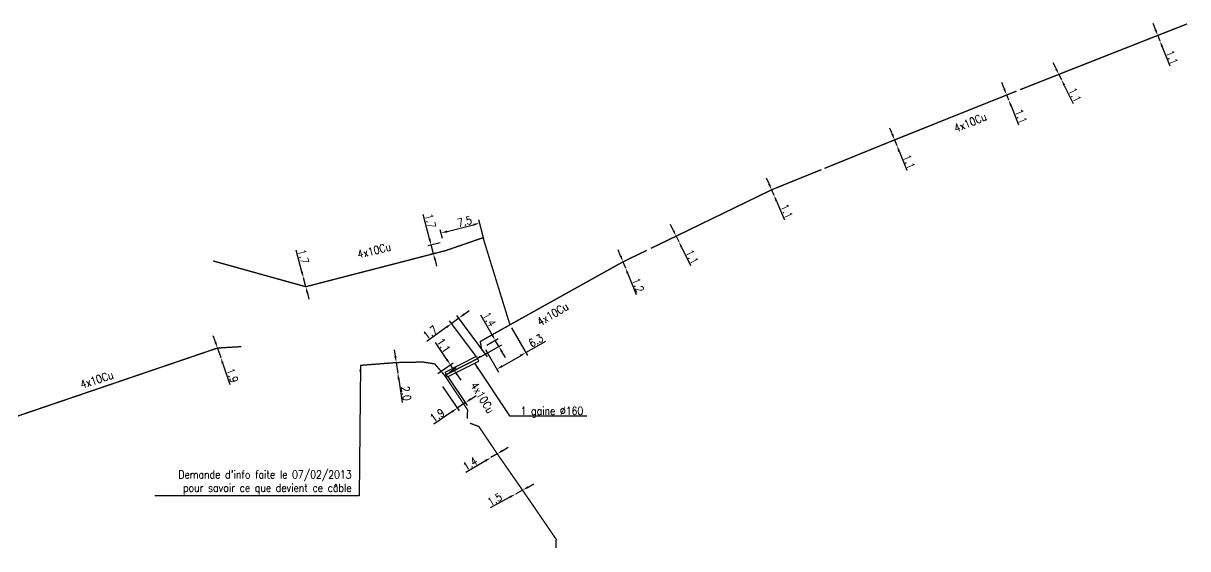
# Model space of a CAD drawing. Header units: millimetres. Extents: x 80999 to 81981, y 144000 to 144990.
# Drawn here: x 81305.6 to 81523.8, y 144259.2 to 144357.8 of the extents above; entities that cross this region are included whole.
import ezdxf
from ezdxf.enums import TextEntityAlignment as Align

# ---------------------------------------------------------------- set-up
doc = ezdxf.new("R2010")
doc.units = ezdxf.units.MM
doc.header["$PDMODE"] = 34
doc.linetypes.add('E_ST_Cu', pattern=[2000, 1000, 1000])
doc.layers.get('DEFPOINTS').update_dxf_attribs({"linetype": 'CONTINUOUS'})
doc.layers.add('E_100', color=3, linetype='CONTINUOUS')
doc.layers.add('E_400', color=7, linetype='CONTINUOUS')
doc.styles.get("Standard").update_dxf_attribs({"font": 'romans.shx', "width": 0.85})
doc.dimstyles.get("Standard").update_dxf_attribs({"dimtxt": 1.5, "dimasz": 1.2, "dimexe": 0.625, "dimexo": 0.625, "dimgap": 0.25, "dimtad": 1, "dimdec": 1, "dimzin": 0, "dimdsep": 46, "dimtxsty": 'Standard', "dimcen": -0.5, "dimadec": 0, "dimazin": 0, "dimtfac": 1, "dimtdec": 1, "dimtmove": 0, "dimatfit": 3, "dimfxl": 0, "dimtolj": 1, "dimtzin": 0, "dimarcsym": 0})

# ---------------------------------------------------------------- blocks, each defined once
blk = doc.blocks.new('*D8')
at = {"layer": 'DEFPOINTS', "color": 0, "linetype": 'Continuous', "transparency": 16777216}
for p in [(81341.98, 144296.86), (81342.59, 144295.07), (81342.59, 144295.07)]:
    blk.add_point(p, dxfattribs=at)
at = {"layer": 'E_100', "color": 0, "linetype": 'Continuous', "lineweight": -2, "transparency": 16777216}
for p, q in [((81341.59, 144298), (81341.2, 144299.14)), ((81341.98, 144296.86), (81342.59, 144295.07)), ((81342.98, 144293.93), (81344.32, 144290.02))]:
    blk.add_line(p, q, dxfattribs=at)
at = {"layer": 'E_100', "color": 0, "linetype": 'Continuous', "transparency": 16777216}
for points in [[(81341.78, 144298.06), (81341.4, 144297.94), (81341.98, 144296.86)], [(81343.17, 144294), (81342.79, 144293.87), (81342.59, 144295.07)]]:
    blk.add_solid(points, dxfattribs=at)
at = {"layer": 'E_100', "color": 0, "linetype": 'Continuous', "transparency": 16777216, "insert": (81344.79, 144291.73), "char_height": 1.5, "attachment_point": 5, "rotation": 288.8772}
blk.add_mtext('\\A1;1.9', dxfattribs=at)
blk = doc.blocks.new('*D25')
at = {"layer": 'DEFPOINTS', "color": 0, "linetype": 'Continuous', "transparency": 16777216}
for p in [(81358.1, 144310), (81358.1, 144310), (81358.53, 144308.36)]:
    blk.add_point(p, dxfattribs=at)
at = {"layer": 'E_100', "color": 0, "linetype": 'Continuous', "lineweight": -2, "transparency": 16777216}
for p, q in [((81357.8, 144311.16), (81356.76, 144315.22)), ((81358.53, 144308.36), (81358.1, 144310)), ((81358.83, 144307.19), (81359.13, 144306.03))]:
    blk.add_line(p, q, dxfattribs=at)
at = {"layer": 'E_100', "color": 0, "linetype": 'Continuous', "transparency": 16777216}
for points in [[(81358, 144311.21), (81357.61, 144311.11), (81358.1, 144310)], [(81359.02, 144307.24), (81358.64, 144307.14), (81358.53, 144308.36)]]:
    blk.add_solid(points, dxfattribs=at)
at = {"layer": 'E_100', "color": 0, "linetype": 'Continuous', "transparency": 16777216, "insert": (81358.1, 144314.02), "char_height": 1.5, "attachment_point": 5, "rotation": 284.4949}
blk.add_mtext('\\A1;1.7', dxfattribs=at)
blk = doc.blocks.new('*D26')
at = {"layer": 'DEFPOINTS', "color": 0, "linetype": 'Continuous', "transparency": 16777216}
for p in [(81382.03, 144316.19), (81384.32, 144316.78), (81384.74, 144315.13)]:
    blk.add_point(p, dxfattribs=at)
at = {"layer": 'E_100', "color": 0, "linetype": 'Continuous', "lineweight": -2, "transparency": 16777216}
for p, q in [((81381.73, 144317.35), (81380.56, 144321.89)), ((81383.71, 144316.62), (81381.43, 144316.03)), ((81382.46, 144314.54), (81382.03, 144316.19)), ((81384.14, 144314.98), (81381.85, 144314.39)), ((81382.76, 144313.38), (81383.06, 144312.22))]:
    blk.add_line(p, q, dxfattribs=at)
at = {"layer": 'E_100', "color": 0, "linetype": 'Continuous', "transparency": 16777216}
for points in [[(81381.93, 144317.4), (81381.54, 144317.3), (81382.03, 144316.19)], [(81382.95, 144313.43), (81382.57, 144313.33), (81382.46, 144314.54)]]:
    blk.add_solid(points, dxfattribs=at)
at = {"layer": 'E_100', "color": 0, "linetype": 'Continuous', "transparency": 16777216, "insert": (81381.9, 144320.69), "char_height": 1.5, "attachment_point": 5, "rotation": 284.4949}
blk.add_mtext('\\A1;1.7', dxfattribs=at)
blk = doc.blocks.new('*D27')
at = {"layer": 'DEFPOINTS', "color": 0, "linetype": 'Continuous', "transparency": 16777216}
for p in [(81375.5, 144294.14), (81375.79, 144292.16), (81375.79, 144292.16)]:
    blk.add_point(p, dxfattribs=at)
at = {"layer": 'E_100', "color": 0, "linetype": 'Continuous', "lineweight": -2, "transparency": 16777216}
for p, q in [((81375.33, 144295.32), (81375.16, 144296.51)), ((81375.5, 144294.14), (81375.79, 144292.16)), ((81375.96, 144290.97), (81376.58, 144286.64))]:
    blk.add_line(p, q, dxfattribs=at)
at = {"layer": 'E_100', "color": 0, "linetype": 'Continuous', "transparency": 16777216}
for points in [[(81375.53, 144295.35), (81375.13, 144295.3), (81375.5, 144294.14)], [(81376.16, 144291), (81375.76, 144290.94), (81375.79, 144292.16)]]:
    blk.add_solid(points, dxfattribs=at)
at = {"layer": 'E_100', "color": 0, "linetype": 'Continuous', "transparency": 16777216, "insert": (81377.35, 144288.35), "char_height": 1.5, "attachment_point": 5, "rotation": 278.2061}
blk.add_mtext('\\A1;2.0', dxfattribs=at)
blk = doc.blocks.new('*D28')
at = {"layer": 'DEFPOINTS', "color": 0, "linetype": 'Continuous', "transparency": 16777216}
for p in [(81417.99, 144313.03), (81418.44, 144311.91), (81418.44, 144311.91)]:
    blk.add_point(p, dxfattribs=at)
at = {"layer": 'E_100', "color": 0, "linetype": 'Continuous', "lineweight": -2, "transparency": 16777216}
for p, q in [((81417.55, 144314.14), (81417.11, 144315.26)), ((81417.99, 144313.03), (81418.44, 144311.91)), ((81418.88, 144310.8), (81420.43, 144306.9))]:
    blk.add_line(p, q, dxfattribs=at)
at = {"layer": 'E_100', "color": 0, "linetype": 'Continuous', "transparency": 16777216}
for points in [[(81417.74, 144314.21), (81417.36, 144314.07), (81417.99, 144313.03)], [(81419.07, 144310.87), (81418.7, 144310.72), (81418.44, 144311.91)]]:
    blk.add_solid(points, dxfattribs=at)
at = {"layer": 'E_100', "color": 0, "linetype": 'Continuous', "transparency": 16777216, "insert": (81420.81, 144308.66), "char_height": 1.5, "attachment_point": 5, "rotation": 291.6999}
blk.add_mtext('\\A1;1.2', dxfattribs=at)
blk = doc.blocks.new('*D29')
at = {"layer": 'DEFPOINTS', "color": 0, "linetype": 'Continuous', "transparency": 16777216}
for p in [(81427.95, 144317.86), (81428.43, 144316.86), (81428.43, 144316.86)]:
    blk.add_point(p, dxfattribs=at)
at = {"layer": 'E_100', "color": 0, "linetype": 'Continuous', "lineweight": -2, "transparency": 16777216}
for p, q in [((81427.42, 144318.94), (81426.9, 144320.02)), ((81427.95, 144317.86), (81428.43, 144316.86)), ((81428.95, 144315.78), (81430.62, 144312.34))]:
    blk.add_line(p, q, dxfattribs=at)
at = {"layer": 'E_100', "color": 0, "linetype": 'Continuous', "transparency": 16777216}
for points in [[(81427.6, 144319.02), (81427.24, 144318.85), (81427.95, 144317.86)], [(81429.13, 144315.87), (81428.77, 144315.7), (81428.43, 144316.86)]]:
    blk.add_solid(points, dxfattribs=at)
at = {"layer": 'E_100', "color": 0, "linetype": 'Continuous', "transparency": 16777216, "insert": (81430.94, 144313.96), "char_height": 1.5, "attachment_point": 5, "rotation": 295.8223}
blk.add_mtext('\\A1;1.1', dxfattribs=at)
blk = doc.blocks.new('*D30')
at = {"layer": 'DEFPOINTS', "color": 0, "linetype": 'Continuous', "transparency": 16777216}
for p in [(81445.84, 144326.53), (81446.28, 144325.52), (81446.28, 144325.52)]:
    blk.add_point(p, dxfattribs=at)
at = {"layer": 'E_100', "color": 0, "linetype": 'Continuous', "lineweight": -2, "transparency": 16777216}
for p, q in [((81445.37, 144327.63), (81444.89, 144328.73)), ((81445.84, 144326.53), (81446.28, 144325.52)), ((81446.76, 144324.42), (81448.28, 144320.91))]:
    blk.add_line(p, q, dxfattribs=at)
at = {"layer": 'E_100', "color": 0, "linetype": 'Continuous', "transparency": 16777216}
for points in [[(81445.55, 144327.71), (81445.18, 144327.55), (81445.84, 144326.53)], [(81446.94, 144324.5), (81446.57, 144324.34), (81446.28, 144325.52)]]:
    blk.add_solid(points, dxfattribs=at)
at = {"layer": 'E_100', "color": 0, "linetype": 'Continuous', "transparency": 16777216, "insert": (81448.67, 144322.51), "char_height": 1.5, "attachment_point": 5, "rotation": 293.4078}
blk.add_mtext('\\A1;1.1', dxfattribs=at)
blk = doc.blocks.new('*D31')
at = {"layer": 'DEFPOINTS', "color": 0, "linetype": 'Continuous', "transparency": 16777216}
for p in [(81468.89, 144335.89), (81469.3, 144334.87), (81469.3, 144334.87)]:
    blk.add_point(p, dxfattribs=at)
at = {"layer": 'E_100', "color": 0, "linetype": 'Continuous', "lineweight": -2, "transparency": 16777216}
for p, q in [((81468.45, 144337), (81468, 144338.12)), ((81468.89, 144335.89), (81469.3, 144334.87)), ((81469.75, 144333.75), (81471.17, 144330.2))]:
    blk.add_line(p, q, dxfattribs=at)
at = {"layer": 'E_100', "color": 0, "linetype": 'Continuous', "transparency": 16777216}
for points in [[(81468.63, 144337.08), (81468.26, 144336.93), (81468.89, 144335.89)], [(81469.94, 144333.83), (81469.56, 144333.68), (81469.3, 144334.87)]]:
    blk.add_solid(points, dxfattribs=at)
at = {"layer": 'E_100', "color": 0, "linetype": 'Continuous', "transparency": 16777216, "insert": (81471.61, 144331.79), "char_height": 1.5, "attachment_point": 5, "rotation": 291.8335}
blk.add_mtext('\\A1;1.1', dxfattribs=at)
blk = doc.blocks.new('*D32')
at = {"layer": 'DEFPOINTS', "color": 0, "linetype": 'Continuous', "transparency": 16777216}
for p in [(81489.87, 144344.4), (81490.27, 144343.38), (81490.27, 144343.38)]:
    blk.add_point(p, dxfattribs=at)
at = {"layer": 'E_100', "color": 0, "linetype": 'Continuous', "lineweight": -2, "transparency": 16777216}
for p, q in [((81489.42, 144345.52), (81488.97, 144346.63)), ((81489.87, 144344.4), (81490.27, 144343.38)), ((81490.72, 144342.27), (81492.14, 144338.72))]:
    blk.add_line(p, q, dxfattribs=at)
at = {"layer": 'E_100', "color": 0, "linetype": 'Continuous', "transparency": 16777216}
for points in [[(81489.61, 144345.59), (81489.23, 144345.44), (81489.87, 144344.4)], [(81490.91, 144342.34), (81490.54, 144342.19), (81490.27, 144343.38)]]:
    blk.add_solid(points, dxfattribs=at)
at = {"layer": 'E_100', "color": 0, "linetype": 'Continuous', "transparency": 16777216, "insert": (81492.58, 144340.31), "char_height": 1.5, "attachment_point": 5, "rotation": 291.8335}
blk.add_mtext('\\A1;1.1', dxfattribs=at)
blk = doc.blocks.new('*D33')
at = {"layer": 'DEFPOINTS', "color": 0, "linetype": 'Continuous', "transparency": 16777216}
for p in [(81499.68, 144348.18), (81500.17, 144347.2), (81500.17, 144347.2)]:
    blk.add_point(p, dxfattribs=at)
at = {"layer": 'E_100', "color": 0, "linetype": 'Continuous', "lineweight": -2, "transparency": 16777216}
for p, q in [((81499.15, 144349.26), (81498.62, 144350.34)), ((81499.68, 144348.18), (81500.17, 144347.2)), ((81500.7, 144346.12), (81502.39, 144342.69))]:
    blk.add_line(p, q, dxfattribs=at)
at = {"layer": 'E_100', "color": 0, "linetype": 'Continuous', "transparency": 16777216}
for points in [[(81499.33, 144349.35), (81498.97, 144349.17), (81499.68, 144348.18)], [(81500.88, 144346.21), (81500.52, 144346.03), (81500.17, 144347.2)]]:
    blk.add_solid(points, dxfattribs=at)
at = {"layer": 'E_100', "color": 0, "linetype": 'Continuous', "transparency": 16777216, "insert": (81502.71, 144344.31), "char_height": 1.5, "attachment_point": 5, "rotation": 296.2547}
blk.add_mtext('\\A1;1.1', dxfattribs=at)
blk = doc.blocks.new('*D34')
at = {"layer": 'DEFPOINTS', "color": 0, "linetype": 'Continuous', "transparency": 16777216}
for p in [(81518.22, 144355.48), (81518.62, 144354.45), (81518.62, 144354.45)]:
    blk.add_point(p, dxfattribs=at)
at = {"layer": 'E_100', "color": 0, "linetype": 'Continuous', "lineweight": -2, "transparency": 16777216}
for p, q in [((81517.78, 144356.59), (81517.35, 144357.71)), ((81518.22, 144355.48), (81518.62, 144354.45)), ((81519.06, 144353.34), (81520.46, 144349.78))]:
    blk.add_line(p, q, dxfattribs=at)
at = {"layer": 'E_100', "color": 0, "linetype": 'Continuous', "transparency": 16777216}
for points in [[(81517.97, 144356.67), (81517.6, 144356.52), (81518.22, 144355.48)], [(81519.25, 144353.41), (81518.88, 144353.26), (81518.62, 144354.45)]]:
    blk.add_solid(points, dxfattribs=at)
at = {"layer": 'E_100', "color": 0, "linetype": 'Continuous', "transparency": 16777216, "insert": (81520.91, 144351.36), "char_height": 1.5, "attachment_point": 5, "rotation": 291.4291}
blk.add_mtext('\\A1;1.1', dxfattribs=at)
blk = doc.blocks.new('*D39')
at = {"layer": 'DEFPOINTS', "color": 0, "linetype": 'Continuous', "transparency": 16777216}
for p in [(81393.22, 144276.32), (81393.22, 144276.32), (81394.42, 144277.03)]:
    blk.add_point(p, dxfattribs=at)
at = {"layer": 'E_100', "color": 0, "linetype": 'Continuous', "lineweight": -2, "transparency": 16777216}
for p, q in [((81394.42, 144277.03), (81393.22, 144276.32)), ((81395.45, 144277.65), (81396.48, 144278.26)), ((81392.19, 144275.71), (81388.54, 144273.53))]:
    blk.add_line(p, q, dxfattribs=at)
at = {"layer": 'E_100', "color": 0, "linetype": 'Continuous', "transparency": 16777216}
for points in [[(81392.09, 144275.88), (81392.29, 144275.53), (81393.22, 144276.32)], [(81395.35, 144277.82), (81395.56, 144277.48), (81394.42, 144277.03)]]:
    blk.add_solid(points, dxfattribs=at)
at = {"layer": 'E_100', "color": 0, "linetype": 'Continuous', "transparency": 16777216, "insert": (81389.33, 144275.17), "char_height": 1.5, "attachment_point": 5, "rotation": 30.7539}
blk.add_mtext('\\A1;1.4', dxfattribs=at)
blk = doc.blocks.new('*D40')
at = {"layer": 'DEFPOINTS', "color": 0, "linetype": 'Continuous', "transparency": 16777216}
for p in [(81399.16, 144270.22), (81397.84, 144269.49), (81397.84, 144269.49)]:
    blk.add_point(p, dxfattribs=at)
at = {"layer": 'E_100', "color": 0, "linetype": 'Continuous', "lineweight": -2, "transparency": 16777216}
for p, q in [((81399.16, 144270.22), (81397.84, 144269.49)), ((81400.21, 144270.8), (81401.26, 144271.38)), ((81396.79, 144268.91), (81393.12, 144266.89))]:
    blk.add_line(p, q, dxfattribs=at)
at = {"layer": 'E_100', "color": 0, "linetype": 'Continuous', "transparency": 16777216}
for points in [[(81400.11, 144270.97), (81400.31, 144270.62), (81399.16, 144270.22)], [(81396.7, 144269.09), (81396.89, 144268.74), (81397.84, 144269.49)]]:
    blk.add_solid(points, dxfattribs=at)
at = {"layer": 'E_100', "color": 0, "linetype": 'Continuous', "transparency": 16777216, "insert": (81393.95, 144268.49), "char_height": 1.5, "attachment_point": 5, "rotation": 28.8636}
blk.add_mtext('\\A1;1.5', dxfattribs=at)
blk = doc.blocks.new('*D134')
at = {"layer": 'DEFPOINTS', "color": 0, "linetype": 'Continuous', "transparency": 16777216}
for p in [(81391.15, 144320.29), (81384.32, 144316.78), (81392.08, 144316.66)]:
    blk.add_point(p, dxfattribs=at)
at = {"layer": 'E_100', "color": 0, "linetype": 'Continuous', "lineweight": -2, "transparency": 16777216}
for p, q in [((81385.06, 144318.73), (81389.99, 144319.99)), ((81391.92, 144317.27), (81391, 144320.89)), ((81384.16, 144317.38), (81383.74, 144319.04))]:
    blk.add_line(p, q, dxfattribs=at)
at = {"layer": 'E_100', "color": 0, "linetype": 'Continuous', "transparency": 16777216}
for points in [[(81389.94, 144320.18), (81390.04, 144319.8), (81391.15, 144320.29)], [(81385.01, 144318.92), (81385.11, 144318.53), (81383.9, 144318.43)]]:
    blk.add_solid(points, dxfattribs=at)
at = {"layer": 'E_100', "color": 0, "linetype": 'Continuous', "transparency": 16777216, "insert": (81388.31, 144320.59), "char_height": 1.5, "attachment_point": 5, "rotation": 14.3503}
blk.add_mtext('\\A1;7.5', dxfattribs=at)
blk = doc.blocks.new('*D135')
at = {"layer": 'DEFPOINTS', "color": 0, "linetype": 'Continuous', "transparency": 16777216}
for p in [(81396.8, 144301.22), (81391.92, 144297.11), (81399.79, 144296.02)]:
    blk.add_point(p, dxfattribs=at)
at = {"layer": 'E_100', "color": 0, "linetype": 'Continuous', "lineweight": -2, "transparency": 16777216}
for p, q in [((81397.11, 144300.68), (81400.1, 144295.48)), ((81399.79, 144296.02), (81403.53, 144298.17)), ((81392.23, 144296.56), (81394.65, 144292.35)), ((81395.38, 144293.49), (81398.75, 144295.42))]:
    blk.add_line(p, q, dxfattribs=at)
at = {"layer": 'E_100', "color": 0, "linetype": 'Continuous', "transparency": 16777216}
for points in [[(81398.65, 144295.59), (81398.85, 144295.25), (81399.79, 144296.02)], [(81395.28, 144293.66), (81395.48, 144293.31), (81394.34, 144292.89)]]:
    blk.add_solid(points, dxfattribs=at)
at = {"layer": 'E_100', "color": 0, "linetype": 'Continuous', "transparency": 16777216, "insert": (81401.68, 144298.26), "char_height": 1.5, "attachment_point": 5, "rotation": 29.8898}
blk.add_mtext('\\A1;6.3', dxfattribs=at)
blk = doc.blocks.new('*D139')
at = {"layer": 'DEFPOINTS', "color": 0, "linetype": 'Continuous', "transparency": 16777216}
for p in [(81385.64, 144293.72), (81382.74, 144291.75), (81384.87, 144291.93)]:
    blk.add_point(p, dxfattribs=at)
at = {"layer": 'E_400', "color": 0, "linetype": 'Continuous', "lineweight": -2, "transparency": 16777216}
for p, q in [((81384.96, 144294.71), (81382.82, 144297.88)), ((81383.26, 144292.1), (81386.15, 144294.07)), ((81386.23, 144292.85), (81385.64, 144293.72)), ((81385.39, 144292.28), (81386.74, 144293.2)), ((81386.9, 144291.86), (81387.57, 144290.86))]:
    blk.add_line(p, q, dxfattribs=at)
at = {"layer": 'E_400', "color": 0, "linetype": 'Continuous', "transparency": 16777216}
for points in [[(81385.13, 144294.82), (81384.8, 144294.6), (81385.64, 144293.72)], [(81387.07, 144291.97), (81386.74, 144291.74), (81386.23, 144292.85)]]:
    blk.add_solid(points, dxfattribs=at)
at = {"layer": 'E_400', "color": 0, "linetype": 'Continuous', "transparency": 16777216, "insert": (81384.38, 144297.35), "char_height": 1.5, "attachment_point": 5, "rotation": 304.1539}
blk.add_mtext('\\A1;1.1', dxfattribs=at)
blk = doc.blocks.new('*D140')
at = {"layer": 'DEFPOINTS', "color": 0, "linetype": 'Continuous', "transparency": 16777216}
for p in [(81384.87, 144291.93), (81383.84, 144290.16), (81386.93, 144285.59)]:
    blk.add_point(p, dxfattribs=at)
at = {"layer": 'E_400', "color": 0, "linetype": 'Continuous', "lineweight": -2, "transparency": 16777216}
for p, q in [((81384.19, 144289.64), (81387.28, 144285.07)), ((81385.22, 144291.41), (81388.81, 144286.11)), ((81389.46, 144287.3), (81390.45, 144287.98)), ((81385.94, 144284.92), (81382.52, 144282.6)), ((81388.46, 144286.63), (81386.93, 144285.59))]:
    blk.add_line(p, q, dxfattribs=at)
at = {"layer": 'E_400', "color": 0, "linetype": 'Continuous', "transparency": 16777216}
for points in [[(81389.34, 144287.47), (81389.57, 144287.14), (81388.46, 144286.63)], [(81385.83, 144285.08), (81386.05, 144284.75), (81386.93, 144285.59)]]:
    blk.add_solid(points, dxfattribs=at)
at = {"layer": 'E_400', "color": 0, "linetype": 'Continuous', "transparency": 16777216, "insert": (81383.17, 144284.25), "char_height": 1.5, "attachment_point": 5, "rotation": 34.1539}
blk.add_mtext('\\A1;1.9', dxfattribs=at)
blk = doc.blocks.new('*D141')
at = {"layer": 'DEFPOINTS', "color": 0, "linetype": 'Continuous', "transparency": 16777216}
for p in [(81394.04, 144298.33), (81391.92, 144297.11), (81390.75, 144294.88)]:
    blk.add_point(p, dxfattribs=at)
at = {"layer": 'E_400', "color": 0, "linetype": 'Continuous', "lineweight": -2, "transparency": 16777216}
for p, q in [((81393.45, 144299.37), (81391.33, 144303.05)), ((81392.46, 144297.42), (81394.58, 144298.64)), ((81394.72, 144297.16), (81394.04, 144298.33)), ((81391.29, 144295.19), (81395.26, 144297.47)), ((81395.31, 144296.12), (81395.91, 144295.08))]:
    blk.add_line(p, q, dxfattribs=at)
at = {"layer": 'E_400', "color": 0, "linetype": 'Continuous', "transparency": 16777216}
for points in [[(81393.62, 144299.47), (81393.27, 144299.27), (81394.04, 144298.33)], [(81395.49, 144296.22), (81395.14, 144296.02), (81394.72, 144297.16)]]:
    blk.add_solid(points, dxfattribs=at)
at = {"layer": 'E_400', "color": 0, "linetype": 'Continuous', "transparency": 16777216, "insert": (81392.95, 144302.23), "char_height": 1.5, "attachment_point": 5, "rotation": 299.8898}
blk.add_mtext('\\A1;1.4', dxfattribs=at)
blk = doc.blocks.new('*D142')
at = {"layer": 'DEFPOINTS', "color": 0, "linetype": 'Continuous', "transparency": 16777216}
for p in [(81387.24, 144302.49), (81390.75, 144294.88), (81393, 144294.71)]:
    blk.add_point(p, dxfattribs=at)
at = {"layer": 'E_400', "color": 0, "linetype": 'Continuous', "lineweight": -2, "transparency": 16777216}
for p, q in [((81387.24, 144302.49), (81385.88, 144301.48)), ((81392.62, 144295.21), (81386.87, 144302.99)), ((81388.21, 144303.2), (81389.17, 144303.92)), ((81384.91, 144300.77), (81381.24, 144298.06)), ((81390.38, 144295.38), (81385.5, 144301.98))]:
    blk.add_line(p, q, dxfattribs=at)
at = {"layer": 'E_400', "color": 0, "linetype": 'Continuous', "transparency": 16777216}
for points in [[(81388.09, 144303.36), (81388.33, 144303.04), (81387.24, 144302.49)], [(81384.79, 144300.93), (81385.03, 144300.61), (81385.88, 144301.48)]]:
    blk.add_solid(points, dxfattribs=at)
at = {"layer": 'E_400', "color": 0, "linetype": 'Continuous', "transparency": 16777216, "insert": (81381.85, 144299.75), "char_height": 1.5, "attachment_point": 5, "rotation": 36.4613}
blk.add_mtext('\\A1;1.7', dxfattribs=at)

msp = doc.modelspace()

# ---------------------------------------------------------------- linework, layer by layer
at = {"layer": 'E_100', "linetype": 'E_ST_Cu', "flags": 128}
for points in [[(81492.41, 144345.3, 0.25, 0.25, 0), (81499.68, 144348.18, 0.25, 0.25, 0), (81518.22, 144355.48, 0.25, 0.25, 0), (81523.71, 144357.63, 0, 0, 0)], [(81391.76, 144317.55, 0.25, 0.25, 0), (81396.8, 144301.22, 0.25, 0.25, 0), (81391.24, 144298.09, 0.25, 0.25, 0), (81391.52, 144296.44, 0, 0, 0)], [(81396.8, 144301.22, 0.25, 0.25, 0), (81417.99, 144313.03, 0.25, 0.25, 0), (81422.45, 144315.18, 0, 0, 0)], [(81346.47, 144297.13, 0.25, 0.25, 0), (81341.98, 144296.86, 0.25, 0.25, 0), (81280.13, 144275.79, 0.25, 0.25, 0), (81277.36, 144277.54, 0.25, 0.25, 0), (81274.64, 144279.16, 0.25, 0.25, 0), (81254.93, 144291.7, 0.25, 0.25, 0), (81246.93, 144294.47, 0.25, 0.25, 0), (81225.73, 144297.95, 0.25, 0.25, 0), (81220.14, 144297.41, 0.25, 0.25, 0), (81220.26, 144296.14, 0, 0, 0)], [(81368.78, 144293.62, 0.25, 0.25, 0), (81375.5, 144294.14, 0.25, 0.25, 0), (81380.46, 144294.24, 0.25, 0.25, 0), (81382.7, 144293.89, 0.25, 0.25, 0), (81384.57, 144291.72, 0.25, 0.25, 0), (81390.75, 144294.88, 0.25, 0.25, 0), (81391.3, 144295.35, 0, 0, 0)], [(81388.81, 144283.64, 0.25, 0.25, 0), (81388.86, 144285.27, 0.25, 0.25, 0), (81384.57, 144291.72, 0, 0, 0)], [(81389.31, 144282.77, 0.25, 0.25, 0), (81390.97, 144282.15, 0.25, 0.25, 0), (81390.97, 144282.15, 0.25, 0.25, 0), (81394.42, 144277.03, 0.25, 0.25, 0), (81399.16, 144270.22, 0.25, 0.25, 0), (81405.47, 144261, 0.25, 0.25, 0), (81405.41, 144259.36, 0, 0, 0)]]:
    msp.add_lwpolyline(points, format="xyseb", dxfattribs=at)
at = {"layer": 'E_100', "linetype": 'E_ST_Cu', "const_width": 0.25, "flags": 128}
for points in [[(81455.76, 144330.55), (81468.89, 144335.89), (81489.91, 144344.31), (81491.73, 144345.03)], [(81423.22, 144315.56), (81427.95, 144317.84), (81445.84, 144326.53), (81455.2, 144330.33)], [(81341.18, 144313.19), (81358.53, 144308.36), (81384.74, 144315.13), (81391.76, 144317.55)]]:
    msp.add_lwpolyline(points, dxfattribs=at)
at = {"layer": 'E_400', "color": 7}
for p, q in [((81384.65, 144292.37), (81390.53, 144295.33)), ((81385.09, 144291.48), (81390.98, 144294.43)), ((81390.53, 144295.33), (81390.75, 144294.88)), ((81390.98, 144294.43), (81390.75, 144294.88)), ((81384.65, 144292.37), (81384.87, 144291.93)), ((81385.09, 144291.48), (81384.87, 144291.93))]:
    msp.add_line(p, q, dxfattribs=at)

# ---------------------------------------------------------------- texts
at = {"layer": 'E_100', "linetype": 'Continuous', "width": 0.85}
for rotation, p in [(22.1844, (81483.08, 144339.18)), (13.9181, (81371.34, 144315.15)), (30.9574, (81404.82, 144303.23)), (18.1007, (81319.35, 144290.93)), (301.7327, (81391.67, 144287.55))]:
    msp.add_text('4x10Cu', height=1.5, rotation=rotation, dxfattribs=at).set_placement(p, align=Align.MIDDLE)
at = {"layer": 'E_100', "linetype": 'Continuous', "insert": (81367.12, 144269.4), "char_height": 1.5, "attachment_point": 9}
msp.add_mtext("Demande d'info faite le 07/02/2013 \\Ppour savoir ce que devient ce câble", dxfattribs=at)
at = {"layer": 'E_400', "linetype": 'Continuous', "insert": (81398.8, 144283.82), "char_height": 1.5, "attachment_point": 7}
msp.add_mtext('1 gaine %%C160', dxfattribs=at)

# ---------------------------------------------------------------- dimensions: what is measured, and where the dimension line sits
at = {"layer": 'E_100', "linetype": 'Continuous'}
for base, p1, p2, angle, picture, middle in [((81518.62, 144354.45), (81518.22, 144355.48), (81518.62, 144354.45), 111.4291, '*D34', (81519.98, 144351)), ((81500.17, 144347.2), (81499.68, 144348.18), (81500.17, 144347.2), 116.2547, '*D33', (81501.81, 144343.87)), ((81490.27, 144343.38), (81489.87, 144344.4), (81490.27, 144343.38), 111.8335, '*D32', (81491.66, 144339.94)), ((81469.3, 144334.87), (81468.89, 144335.89), (81469.3, 144334.87), 111.8335, '*D31', (81470.68, 144331.42)), ((81446.28, 144325.52), (81445.84, 144326.53), (81446.28, 144325.52), 113.4078, '*D30', (81447.76, 144322.11)), ((81382.03, 144316.19), (81384.74, 144315.13), (81384.32, 144316.78), 284.4949, '*D26', (81380.93, 144320.44)), ((81391.15, 144320.29), (81384.32, 144316.78), (81392.08, 144316.66), 14.3503, '*D134', (81388.55, 144319.62)), ((81428.43, 144316.86), (81427.95, 144317.86), (81428.43, 144316.86), 115.8223, '*D29', (81430.04, 144313.52)), ((81358.1, 144310), (81358.53, 144308.36), (81358.1, 144310), 284.4949, '*D25', (81357.13, 144313.77)), ((81418.44, 144311.91), (81417.99, 144313.03), (81418.44, 144311.91), 111.6999, '*D28', (81419.88, 144308.29)), ((81399.79, 144296.02), (81391.92, 144297.11), (81396.8, 144301.22), 29.8898, '*D135', (81402.18, 144297.39)), ((81342.59, 144295.07), (81341.98, 144296.86), (81342.59, 144295.07), 108.8772, '*D8', (81343.84, 144291.41)), ((81375.79, 144292.16), (81375.5, 144294.14), (81375.79, 144292.16), 98.2061, '*D27', (81376.36, 144288.21)), ((81393.22, 144276.32), (81394.42, 144277.03), (81393.22, 144276.32), 30.7539, '*D39', (81389.85, 144274.31)), ((81397.84, 144269.49), (81399.16, 144270.22), (81397.84, 144269.49), 28.8636, '*D40', (81394.43, 144267.61))]:
    dim = msp.add_linear_dim(base=base, p1=p1, p2=p2, angle=angle, dimstyle='Standard', dxfattribs=at)
    dim.commit()
    dim.dimension.update_dxf_attribs({"geometry": picture, "text_midpoint": middle, "dimtype": 160})
at = {"layer": 'E_400', "linetype": 'Continuous'}
for base, p1, p2, angle, picture, middle in [((81387.24, 144302.49), (81390.75, 144294.88), (81393, 144294.71), 216.4613, '*D142', (81382.45, 144298.95)), ((81394.04, 144298.33), (81390.75, 144294.88), (81391.92, 144297.11), 299.8898, '*D141', (81392.09, 144301.73)), ((81385.6374, 144293.717), (81384.8698, 144291.9274), (81382.7398, 144291.7512), 304.1539, '*D139', (81383.5532, 144296.7893)), ((81386.93, 144285.59), (81384.87, 144291.93), (81383.84, 144290.16), 34.1539, '*D140', (81383.74, 144283.42))]:
    dim = msp.add_linear_dim(base=base, p1=p1, p2=p2, angle=angle, dimstyle='Standard', dxfattribs=at)
    dim.commit()
    dim.dimension.update_dxf_attribs({"geometry": picture, "text_midpoint": middle, "dimtype": 160})

# ---------------------------------------------------------------- leaders
at = {"layer": 'E_100', "linetype": 'Continuous', "annotation_type": 0, "has_hookline": 1, "hookline_direction": 1, "text_width": 36.85}
msp.add_leader([(81368.78, 144293.62), (81368.57, 144269.15), (81367.37, 144269.15)], dimstyle='Standard', dxfattribs=at)
at = {"layer": 'E_400', "linetype": 'Continuous', "annotation_type": 0, "has_hookline": 1, "hookline_direction": 0, "text_width": 13.05}
msp.add_leader([(81390.14, 144294.02), (81396.73, 144284.15), (81397.93, 144284.15)], dimstyle='Standard', dxfattribs=at)

doc.saveas('drawing.dxf')
